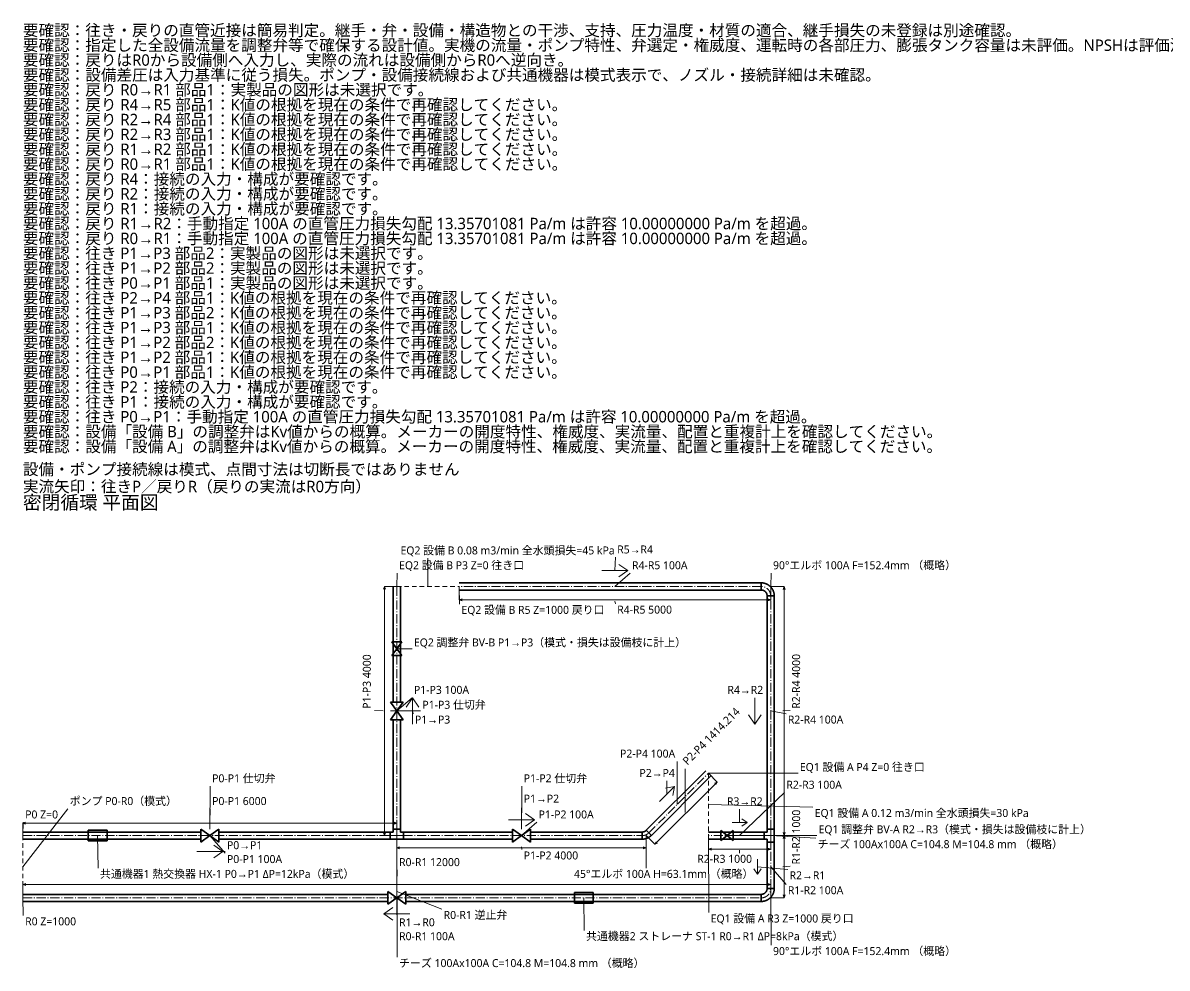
# Model space of a CAD drawing. Header units: millimetres. Extents: x 0 to 60887, y 45 to 15542.
# Drawn here: x 0 to 18361, y 45 to 15217 of the extents above; entities that cross this region are included whole.
import ezdxf

# ---------------------------------------------------------------- set-up
doc = ezdxf.new("R2010")
doc.units = ezdxf.units.MM
doc.header["$LTSCALE"] = 12.2328
doc.linetypes.add('CENTER_JIS', pattern=[18, 12, -2.5, 1, -2.5])
doc.linetypes.add('EQUIPMENT_DASH', pattern=[10, 6, -4])
for name, color, linetype, lineweight in [('ANNOTATION', 7, 'CONTINUOUS', 18), ('CENTER', 7, 'CENTER_JIS', 18), ('DEVICE_SYMBOL', 7, 'CONTINUOUS', 35), ('DIMENSIONS', 7, 'CONTINUOUS', 18), ('ELEVATION_LABEL', 7, 'CONTINUOUS', 18), ('EQUIPMENT_LABEL', 7, 'CONTINUOUS', 18), ('EQUIPMENT_LINK', 7, 'EQUIPMENT_DASH', 18), ('FITTINGS', 7, 'CONTINUOUS', 35), ('FLOW_RETURN', 7, 'CONTINUOUS', 18), ('FLOW_SUPPLY', 7, 'CONTINUOUS', 18), ('FLOW_TAG', 7, 'CONTINUOUS', 18), ('LABELS', 7, 'CONTINUOUS', 18), ('PIPE_OUTLINE', 7, 'CONTINUOUS', 35), ('PIPE_TAG', 7, 'CONTINUOUS', 18), ('VALVE_LABEL', 7, 'CONTINUOUS', 18), ('VALVE_SYMBOL', 7, 'CONTINUOUS', 35), ('WELD_END', 7, 'CONTINUOUS', 35)]:
    doc.layers.add(name, color=color, linetype=linetype, lineweight=lineweight)
doc.styles.add('JAPANESE', font='YuGothM.ttc')

msp = doc.modelspace()

# ---------------------------------------------------------------- linework, layer by layer
at = {"layer": 'ANNOTATION'}
for p, q in [((6500, 6172), (6500, 6624)), ((9500, 6426), (9507, 6639)), ((6000, 6172), (6007, 6385)), ((9500, 6172), (9746, 6385)), ((12000, 6172), (12007, 6385)), ((7000, 6172), (7007, 5889)), ((9500, 5936), (9507, 5892)), ((6000, 5172), (6246, 5172)), ((6000, 4172), (6246, 4385)), ((11746, 4172), (11746, 4385)), ((5784, 4172), (5644, 4179)), ((5897, 4172), (6382, 4172)), ((6254, 4172), (6261, 4128)), ((12000, 4172), (12246, 4128)), ((12197, 4172), (12314, 4179)), ((10500, 2672), (10500, 3362)), ((10628, 2544), (10628, 3244)), ((11000, 3172), (12439, 3172)), ((3000, 2274), (3007, 2965)), ((8000, 2274), (8007, 2965)), ((10334, 2838), (10334, 3051)), ((11500, 2172), (12223, 2862)), ((0, 1672), (723, 2601)), ((3000, 2387), (3007, 2601)), ((8000, 2426), (8007, 2639)), ((11000, 2672), (12677, 2628)), ((11500, 2382), (11500, 2596)), ((0, 2172), (7, 2385)), ((8000, 2172), (8246, 2385)), ((1200, 2172), (1207, 1651)), ((3000, 2172), (3246, 1889)), ((6000, 2172), (6007, 219)), ((10000, 2172), (10000, 1651)), ((11000, 2172), (11007, 935)), ((11300, 2172), (12739, 2172)), ((12000, 2172), (12723, 2128)), ((3000, 1918), (3246, 1918)), ((8000, 1991), (8007, 1947)), ((11500, 1936), (11500, 1892)), ((11789, 1672), (12274, 1628)), ((12000, 1672), (12246, 1389)), ((12197, 1672), (12314, 1679)), ((6000, 1407), (6007, 1621)), ((0, 1172), (7, 889)), ((6000, 1274), (6723, 992)), ((6000, 1172), (6007, 651)), ((9000, 1172), (9007, 651)), ((12000, 1172), (12007, 412)), ((6000, 918), (6007, 874))]:
    msp.add_line(p, q, dxfattribs=at)
at = {"layer": 'CENTER'}
for p, q in [((6000, 2276), (6000, 6172)), ((11848, 6172), (7000, 6172)), ((12000, 2276), (12000, 6019)), ((10045, 2216), (11000, 3172)), ((6000, 2172), (6000, 2276)), ((12000, 2172), (12000, 2276)), ((0, 2172), (5895, 2172)), ((6000, 2172), (5895, 2172)), ((6000, 2172), (6105, 2172)), ((6105, 2172), (9937, 2172)), ((11895, 2172), (11000, 2172)), ((12000, 2172), (11895, 2172)), ((12000, 2172), (12000, 2067)), ((12000, 1324), (12000, 2067)), ((0, 1172), (11848, 1172))]:
    msp.add_line(p, q, dxfattribs=at)
at = {"layer": 'CENTER', "flags": 128}
for points in [[(12000, 6019), (12000, 6022), (12000, 6024), (12000, 6027), (12000, 6029), (11999, 6032), (11999, 6034), (11999, 6037), (11999, 6039), (11998, 6042), (11998, 6044), (11998, 6047), (11997, 6049), (11997, 6051), (11996, 6054), (11995, 6056), (11995, 6059), (11994, 6061), (11993, 6063), (11993, 6066), (11992, 6068), (11991, 6071), (11990, 6073), (11989, 6075), (11988, 6078), (11987, 6080), (11986, 6082), (11985, 6084), (11984, 6087), (11983, 6089), (11982, 6091), (11981, 6093), (11980, 6095), (11978, 6098), (11977, 6100), (11976, 6102), (11974, 6104), (11973, 6106), (11971, 6108), (11970, 6110), (11969, 6112), (11967, 6114), (11965, 6116), (11964, 6118), (11962, 6120), (11961, 6122), (11959, 6123), (11957, 6125), (11955, 6127), (11954, 6129), (11952, 6130), (11950, 6132), (11948, 6134), (11946, 6135), (11944, 6137), (11942, 6139), (11940, 6140), (11938, 6142), (11936, 6143), (11934, 6145), (11932, 6146), (11930, 6147), (11928, 6149), (11926, 6150), (11924, 6151), (11922, 6152), (11919, 6154), (11917, 6155), (11915, 6156), (11913, 6157), (11910, 6158), (11908, 6159), (11906, 6160), (11904, 6161), (11901, 6162), (11899, 6163), (11897, 6164), (11894, 6164), (11892, 6165), (11889, 6166), (11887, 6166), (11885, 6167), (11882, 6168), (11880, 6168), (11877, 6169), (11875, 6169), (11872, 6170), (11870, 6170), (11867, 6170), (11865, 6171), (11863, 6171), (11860, 6171), (11858, 6171), (11855, 6171), (11853, 6172), (11850, 6172), (11848, 6172)], [(9937, 2172), (9938, 2172), (9939, 2172), (9941, 2172), (9942, 2172), (9943, 2172), (9944, 2172), (9946, 2172), (9947, 2172), (9948, 2172), (9949, 2172), (9951, 2172), (9952, 2172), (9953, 2172), (9954, 2173), (9956, 2173), (9957, 2173), (9958, 2173), (9959, 2173), (9960, 2173), (9962, 2174), (9963, 2174), (9964, 2174), (9965, 2174), (9967, 2175), (9968, 2175), (9969, 2175), (9970, 2175), (9971, 2176), (9973, 2176), (9974, 2176), (9975, 2177), (9976, 2177), (9978, 2177), (9979, 2177), (9980, 2178), (9981, 2178), (9982, 2179), (9984, 2179), (9985, 2179), (9986, 2180), (9987, 2180), (9988, 2181), (9989, 2181), (9991, 2181), (9992, 2182), (9993, 2182), (9994, 2183), (9995, 2183), (9996, 2184), (9997, 2184), (9999, 2185), (10000, 2185), (10001, 2186), (10002, 2186), (10003, 2187), (10004, 2187), (10005, 2188), (10007, 2188), (10008, 2189), (10009, 2190), (10010, 2190), (10011, 2191), (10012, 2191), (10013, 2192), (10014, 2193), (10015, 2193), (10016, 2194), (10017, 2195), (10018, 2195), (10019, 2196), (10020, 2197), (10022, 2197), (10023, 2198), (10024, 2199), (10025, 2199), (10026, 2200), (10027, 2201), (10028, 2202), (10029, 2202), (10030, 2203), (10031, 2204), (10032, 2205), (10033, 2205), (10034, 2206), (10035, 2207), (10035, 2208), (10036, 2209), (10037, 2209), (10038, 2210), (10039, 2211), (10040, 2212), (10041, 2213), (10042, 2214), (10043, 2214), (10044, 2215), (10045, 2216)], [(11848, 1172), (11850, 1172), (11853, 1172), (11855, 1172), (11858, 1172), (11860, 1172), (11863, 1172), (11865, 1173), (11867, 1173), (11870, 1173), (11872, 1174), (11875, 1174), (11877, 1175), (11880, 1175), (11882, 1176), (11885, 1176), (11887, 1177), (11889, 1177), (11892, 1178), (11894, 1179), (11897, 1180), (11899, 1181), (11901, 1181), (11904, 1182), (11906, 1183), (11908, 1184), (11910, 1185), (11913, 1186), (11915, 1187), (11917, 1188), (11919, 1190), (11922, 1191), (11924, 1192), (11926, 1193), (11928, 1195), (11930, 1196), (11932, 1197), (11934, 1199), (11936, 1200), (11938, 1202), (11940, 1203), (11942, 1205), (11944, 1206), (11946, 1208), (11948, 1209), (11950, 1211), (11952, 1213), (11954, 1215), (11955, 1216), (11957, 1218), (11959, 1220), (11961, 1222), (11962, 1224), (11964, 1225), (11965, 1227), (11967, 1229), (11969, 1231), (11970, 1233), (11971, 1235), (11973, 1237), (11974, 1239), (11976, 1241), (11977, 1244), (11978, 1246), (11980, 1248), (11981, 1250), (11982, 1252), (11983, 1254), (11984, 1257), (11985, 1259), (11986, 1261), (11987, 1263), (11988, 1266), (11989, 1268), (11990, 1270), (11991, 1273), (11992, 1275), (11993, 1277), (11993, 1280), (11994, 1282), (11995, 1285), (11995, 1287), (11996, 1289), (11997, 1292), (11997, 1294), (11998, 1297), (11998, 1299), (11998, 1302), (11999, 1304), (11999, 1307), (11999, 1309), (11999, 1312), (12000, 1314), (12000, 1317), (12000, 1319), (12000, 1322), (12000, 1324)]]:
    msp.add_lwpolyline(points, dxfattribs=at)
at = {"layer": 'DEVICE_SYMBOL'}
for p, q in [((1050, 2086), (1050, 2257)), ((1050, 2257), (1350, 2257)), ((1350, 2257), (1350, 2086)), ((1350, 2086), (1050, 2086)), ((8850, 1086), (8850, 1257)), ((8850, 1257), (9150, 1257)), ((9150, 1257), (9150, 1086)), ((9150, 1086), (8850, 1086))]:
    msp.add_line(p, q, dxfattribs=at)
at = {"layer": 'DIMENSIONS'}
for p, q in [((5802, 6172), (5787, 6128)), ((6000, 6172), (5802, 6172)), ((5802, 2172), (5802, 6172)), ((5802, 6172), (5817, 6128)), ((7000, 6172), (7000, 5956)), ((12000, 6172), (12216, 6172)), ((12000, 6172), (12000, 5956)), ((12216, 6172), (12199, 6124)), ((12216, 2172), (12216, 6172)), ((12216, 6172), (12233, 6124)), ((7000, 5956), (7048, 5972)), ((12000, 5956), (7000, 5956)), ((7000, 5956), (7048, 5939)), ((12000, 5956), (11952, 5972)), ((12000, 5956), (11952, 5939)), ((11000, 3172), (11140, 3032)), ((10140, 2032), (11140, 3032)), ((11140, 3032), (11098, 3011)), ((11140, 3032), (11120, 2990)), ((0, 2370), (44, 2385)), ((0, 2172), (0, 2370)), ((0, 2370), (6000, 2370)), ((0, 2370), (44, 2354)), ((5802, 2172), (5787, 2216)), ((5802, 2172), (5817, 2216)), ((6000, 2370), (5956, 2385)), ((6000, 2370), (5956, 2354)), ((6000, 2172), (6000, 2370)), ((12216, 2172), (12199, 2220)), ((12216, 2172), (12233, 2220)), ((6000, 2172), (5802, 2172)), ((6000, 2172), (6000, 1974)), ((10000, 2172), (10000, 1974)), ((10000, 2172), (10140, 2032)), ((10140, 2032), (10160, 2074)), ((10140, 2032), (10182, 2052)), ((11000, 2172), (11000, 1956)), ((12000, 2172), (12216, 2172)), ((12000, 2172), (12000, 1956)), ((12000, 2172), (12216, 2172)), ((12216, 2172), (12199, 2124)), ((12216, 1172), (12216, 2172)), ((12216, 2172), (12233, 2124)), ((6000, 1974), (6044, 1989)), ((6000, 1974), (10000, 1974)), ((6000, 1974), (6044, 1958)), ((10000, 1974), (9956, 1989)), ((10000, 1974), (9956, 1958)), ((11000, 1956), (11048, 1972)), ((12000, 1956), (11000, 1956)), ((11000, 1956), (11048, 1939)), ((12000, 1956), (11952, 1972)), ((12000, 1956), (11952, 1939)), ((0, 1388), (48, 1404)), ((0, 1172), (0, 1388)), ((0, 1388), (12000, 1388)), ((0, 1388), (48, 1371)), ((12000, 1388), (11952, 1404)), ((12000, 1388), (11952, 1371)), ((12000, 1172), (12000, 1388)), ((12000, 1172), (12216, 1172)), ((12216, 1172), (12199, 1220)), ((12216, 1172), (12233, 1220))]:
    msp.add_line(p, q, dxfattribs=at)
at = {"layer": 'EQUIPMENT_LINK'}
for p, q in [((6000, 6172), (7000, 6172)), ((11000, 3172), (11000, 2172)), ((0, 2172), (0, 1172))]:
    msp.add_line(p, q, dxfattribs=at)
at = {"layer": 'FITTINGS'}
for p, q in [((11851, 6229), (11848, 6229)), ((11849, 6114), (11848, 6114)), ((11851, 6114), (11849, 6114)), ((11854, 6229), (11851, 6229)), ((11852, 6114), (11851, 6114)), ((11854, 6114), (11852, 6114)), ((11858, 6229), (11854, 6229)), ((11855, 6114), (11854, 6114)), ((11857, 6114), (11855, 6114)), ((11858, 6114), (11857, 6114)), ((11861, 6228), (11858, 6229)), ((11860, 6114), (11858, 6114)), ((11862, 6113), (11860, 6114)), ((11865, 6228), (11861, 6228)), ((11863, 6113), (11862, 6113)), ((11865, 6113), (11863, 6113)), ((11868, 6228), (11865, 6228)), ((11866, 6113), (11865, 6113)), ((11868, 6112), (11866, 6113)), ((11872, 6227), (11868, 6228)), ((11869, 6112), (11868, 6112)), ((11871, 6112), (11869, 6112)), ((11872, 6111), (11871, 6112)), ((11875, 6227), (11872, 6227)), ((11874, 6111), (11872, 6111)), ((11875, 6110), (11874, 6111)), ((11878, 6227), (11875, 6227)), ((11877, 6110), (11875, 6110)), ((11878, 6109), (11877, 6110)), ((11882, 6226), (11878, 6227)), ((11880, 6109), (11878, 6109)), ((11881, 6108), (11880, 6109)), ((11883, 6108), (11881, 6108)), ((11885, 6225), (11882, 6226)), ((11884, 6107), (11883, 6108)), ((11885, 6107), (11884, 6107)), ((11888, 6225), (11885, 6225)), ((11887, 6106), (11885, 6107)), ((11888, 6105), (11887, 6106)), ((11892, 6224), (11888, 6225)), ((11890, 6105), (11888, 6105)), ((11891, 6104), (11890, 6105)), ((11893, 6103), (11891, 6104)), ((11895, 6223), (11892, 6224)), ((11894, 6102), (11893, 6103)), ((11895, 6102), (11894, 6102)), ((11899, 6222), (11895, 6223)), ((11897, 6101), (11895, 6102)), ((11898, 6100), (11897, 6101)), ((11899, 6099), (11898, 6100)), ((11902, 6222), (11899, 6222)), ((11901, 6098), (11899, 6099)), ((11902, 6098), (11901, 6098)), ((11905, 6221), (11902, 6222)), ((11903, 6097), (11902, 6098)), ((11904, 6096), (11903, 6097)), ((11906, 6095), (11904, 6096)), ((11908, 6220), (11905, 6221)), ((11907, 6094), (11906, 6095)), ((11908, 6093), (11907, 6094)), ((11912, 6219), (11908, 6220)), ((11909, 6092), (11908, 6093)), ((11910, 6091), (11909, 6092)), ((11912, 6090), (11910, 6091)), ((11915, 6218), (11912, 6219)), ((11913, 6089), (11912, 6090)), ((11914, 6088), (11913, 6089)), ((11915, 6087), (11914, 6088)), ((11918, 6217), (11915, 6218)), ((11916, 6085), (11915, 6087)), ((11917, 6084), (11916, 6085)), ((11918, 6083), (11917, 6084)), ((11921, 6215), (11918, 6217)), ((11919, 6082), (11918, 6083)), ((11920, 6081), (11919, 6082)), ((11921, 6080), (11920, 6081)), ((11925, 6214), (11921, 6215)), ((11922, 6078), (11921, 6080)), ((11923, 6077), (11922, 6078)), ((11924, 6076), (11923, 6077)), ((11925, 6075), (11924, 6076)), ((11928, 6213), (11925, 6214)), ((11926, 6073), (11925, 6075)), ((11927, 6072), (11926, 6073)), ((11928, 6071), (11927, 6072)), ((11931, 6211), (11928, 6213)), ((11928, 6070), (11928, 6071)), ((11929, 6068), (11928, 6070)), ((11930, 6067), (11929, 6068)), ((11931, 6065), (11930, 6067)), ((11934, 6210), (11931, 6211)), ((11932, 6064), (11931, 6065)), ((11932, 6063), (11932, 6064)), ((11933, 6061), (11932, 6063)), ((11934, 6060), (11933, 6061)), ((11937, 6209), (11934, 6210)), ((11934, 6059), (11934, 6060)), ((11940, 6207), (11937, 6209)), ((11943, 6206), (11940, 6207)), ((11946, 6204), (11943, 6206)), ((11949, 6202), (11946, 6204)), ((11952, 6201), (11949, 6202)), ((11955, 6199), (11952, 6201)), ((11958, 6197), (11955, 6199)), ((11961, 6195), (11958, 6197)), ((11964, 6193), (11961, 6195)), ((11967, 6192), (11964, 6193)), ((11970, 6190), (11967, 6192)), ((11972, 6188), (11970, 6190)), ((11975, 6185), (11972, 6188)), ((11978, 6183), (11975, 6185)), ((11981, 6181), (11978, 6183)), ((11983, 6179), (11981, 6181)), ((11986, 6177), (11983, 6179)), ((11988, 6174), (11986, 6177)), ((11991, 6172), (11988, 6174)), ((11993, 6170), (11991, 6172)), ((11996, 6167), (11993, 6170)), ((11998, 6165), (11996, 6167)), ((12001, 6162), (11998, 6165)), ((12003, 6160), (12001, 6162)), ((12005, 6157), (12003, 6160)), ((12007, 6155), (12005, 6157)), ((12010, 6152), (12007, 6155)), ((12012, 6149), (12010, 6152)), ((12014, 6147), (12012, 6149)), ((12016, 6144), (12014, 6147)), ((12018, 6141), (12016, 6144)), ((12020, 6138), (12018, 6141)), ((12022, 6136), (12020, 6138)), ((12024, 6133), (12022, 6136)), ((12026, 6130), (12024, 6133)), ((12027, 6127), (12026, 6130)), ((12029, 6124), (12027, 6127)), ((12031, 6121), (12029, 6124)), ((12032, 6118), (12031, 6121)), ((12034, 6115), (12032, 6118)), ((12036, 6112), (12034, 6115)), ((12037, 6109), (12036, 6112)), ((12038, 6106), (12037, 6109)), ((12040, 6103), (12038, 6106)), ((12041, 6099), (12040, 6103)), ((12042, 6096), (12041, 6099)), ((12044, 6093), (12042, 6096)), ((12045, 6090), (12044, 6093)), ((12046, 6087), (12045, 6090)), ((12047, 6083), (12046, 6087)), ((12048, 6080), (12047, 6083)), ((12049, 6077), (12048, 6080)), ((12050, 6073), (12049, 6077)), ((12051, 6070), (12050, 6073)), ((12052, 6067), (12051, 6070)), ((12052, 6063), (12052, 6067)), ((12053, 6060), (12052, 6063)), ((12054, 6057), (12053, 6060)), ((11935, 6057), (11934, 6059)), ((11936, 6056), (11935, 6057)), ((11936, 6054), (11936, 6056)), ((11937, 6053), (11936, 6054)), ((11937, 6051), (11937, 6053)), ((11938, 6050), (11937, 6051)), ((11938, 6048), (11938, 6050)), ((11939, 6047), (11938, 6048)), ((11939, 6045), (11939, 6047)), ((11940, 6044), (11939, 6045)), ((11940, 6042), (11940, 6044)), ((11940, 6041), (11940, 6042)), ((11941, 6039), (11940, 6041)), ((11941, 6038), (11941, 6039)), ((11941, 6036), (11941, 6038)), ((11942, 6035), (11941, 6036)), ((11942, 6033), (11942, 6035)), ((11942, 6032), (11942, 6033)), ((11942, 6030), (11942, 6032)), ((11942, 6029), (11942, 6030)), ((11943, 6027), (11942, 6029)), ((11943, 6025), (11943, 6027)), ((11943, 6024), (11943, 6025)), ((11943, 6022), (11943, 6024)), ((11943, 6021), (11943, 6022)), ((11943, 6019), (11943, 6021)), ((12054, 6053), (12054, 6057)), ((12055, 6050), (12054, 6053)), ((12055, 6047), (12055, 6050)), ((12056, 6043), (12055, 6047)), ((12056, 6040), (12056, 6043)), ((12056, 6036), (12056, 6040)), ((12057, 6033), (12056, 6036)), ((12057, 6030), (12057, 6033)), ((12057, 6026), (12057, 6030)), ((12057, 6023), (12057, 6026)), ((12057, 6019), (12057, 6023)), ((5943, 2229), (5895, 2229)), ((5943, 2229), (5943, 2276)), ((6057, 2229), (6057, 2276)), ((6057, 2229), (6105, 2229)), ((9937, 2229), (9938, 2229)), ((9938, 2229), (9938, 2229)), ((9938, 2229), (9939, 2229)), ((9939, 2229), (9940, 2229)), ((9940, 2229), (9941, 2229)), ((9941, 2229), (9942, 2229)), ((9942, 2229), (9942, 2229)), ((9942, 2229), (9943, 2229)), ((9943, 2229), (9944, 2229)), ((9944, 2229), (9945, 2229)), ((9945, 2229), (9945, 2229)), ((9945, 2229), (9946, 2229)), ((9946, 2229), (9947, 2229)), ((9947, 2229), (9948, 2229)), ((9948, 2229), (9949, 2229)), ((9949, 2229), (9949, 2230)), ((9949, 2230), (9950, 2230)), ((9950, 2230), (9951, 2230)), ((9951, 2230), (9952, 2230)), ((9952, 2230), (9952, 2230)), ((9952, 2230), (9953, 2230)), ((9953, 2230), (9954, 2230)), ((9954, 2230), (9955, 2230)), ((9955, 2230), (9955, 2231)), ((9955, 2231), (9956, 2231)), ((9956, 2231), (9957, 2231)), ((9957, 2231), (9958, 2231)), ((9958, 2231), (9959, 2231)), ((9959, 2231), (9960, 2232)), ((9959, 2231), (9959, 2231)), ((9960, 2232), (9961, 2232)), ((9961, 2232), (9962, 2232)), ((9962, 2232), (9962, 2232)), ((9962, 2232), (9963, 2232)), ((9963, 2232), (9964, 2233)), ((9964, 2233), (9965, 2233)), ((9965, 2233), (9965, 2233)), ((9965, 2233), (9966, 2233)), ((9966, 2233), (9967, 2234)), ((9967, 2234), (9967, 2234)), ((9967, 2234), (9968, 2234)), ((9968, 2234), (9969, 2234)), ((9969, 2234), (9970, 2235)), ((9970, 2235), (9970, 2235)), ((9970, 2235), (9971, 2235)), ((9971, 2235), (9972, 2235)), ((9972, 2235), (9973, 2236)), ((9973, 2236), (9973, 2236)), ((9973, 2236), (9974, 2236)), ((9974, 2236), (9975, 2237)), ((9975, 2237), (9975, 2237)), ((9975, 2237), (9976, 2237)), ((9976, 2237), (9977, 2238)), ((9977, 2238), (9978, 2238)), ((9978, 2238), (9979, 2239)), ((9978, 2238), (9978, 2238)), ((9979, 2239), (9980, 2239)), ((9980, 2239), (9981, 2240)), ((9980, 2239), (9980, 2239)), ((9981, 2240), (9982, 2240)), ((9982, 2240), (9983, 2241)), ((9982, 2240), (9982, 2240)), ((9983, 2241), (9984, 2241)), ((9984, 2241), (9984, 2242)), ((9984, 2242), (9985, 2242)), ((9985, 2242), (9986, 2242)), ((9986, 2242), (9987, 2243)), ((9987, 2243), (9988, 2244)), ((9987, 2243), (9987, 2243)), ((9988, 2244), (9988, 2244)), ((9988, 2244), (9989, 2244)), ((9989, 2244), (9990, 2245)), ((9990, 2245), (9991, 2246)), ((9990, 2245), (9990, 2245)), ((9991, 2246), (9992, 2246)), ((9992, 2246), (9992, 2247)), ((9992, 2247), (9993, 2247)), ((9993, 2247), (9994, 2248)), ((9994, 2248), (9994, 2248)), ((9994, 2248), (9995, 2248)), ((9995, 2248), (9995, 2249)), ((9995, 2249), (9996, 2249)), ((9996, 2249), (9997, 2250)), ((9997, 2250), (9998, 2251)), ((9997, 2250), (9997, 2250)), ((9998, 2251), (9999, 2252)), ((9998, 2251), (9998, 2251)), ((9999, 2252), (10000, 2252)), ((10000, 2252), (10000, 2253)), ((10000, 2253), (10001, 2253)), ((10001, 2253), (10001, 2254)), ((10001, 2254), (10002, 2254)), ((10002, 2254), (10003, 2255)), ((10003, 2255), (10003, 2256)), ((10003, 2256), (10004, 2256)), ((10004, 2256), (10004, 2257)), ((11943, 2229), (11895, 2229)), ((11943, 2229), (11943, 2276)), ((12057, 2172), (12057, 2276)), ((6000, 2114), (5895, 2114)), ((6000, 2114), (6105, 2114)), ((9937, 2114), (9939, 2114)), ((9939, 2114), (9940, 2115)), ((9940, 2115), (9942, 2115)), ((9942, 2115), (9944, 2115)), ((9944, 2115), (9945, 2115)), ((9945, 2115), (9947, 2115)), ((9947, 2115), (9949, 2115)), ((9949, 2115), (9951, 2115)), ((9951, 2115), (9952, 2115)), ((9952, 2115), (9954, 2115)), ((9954, 2115), (9956, 2115)), ((9956, 2115), (9957, 2115)), ((9957, 2115), (9959, 2116)), ((9959, 2116), (9961, 2116)), ((9961, 2116), (9963, 2116)), ((9963, 2116), (9964, 2116)), ((9964, 2116), (9966, 2117)), ((9966, 2117), (9968, 2117)), ((9968, 2117), (9969, 2117)), ((9969, 2117), (9971, 2117)), ((9971, 2117), (9973, 2118)), ((9973, 2118), (9974, 2118)), ((9974, 2118), (9976, 2118)), ((9976, 2118), (9978, 2119)), ((9978, 2119), (9979, 2119)), ((9979, 2119), (9981, 2119)), ((9981, 2119), (9983, 2120)), ((9983, 2120), (9984, 2120)), ((9984, 2120), (9986, 2120)), ((9986, 2120), (9988, 2121)), ((9988, 2121), (9989, 2121)), ((9989, 2121), (9991, 2122)), ((9991, 2122), (9993, 2122)), ((9993, 2122), (9994, 2123)), ((9994, 2123), (9996, 2123)), ((9996, 2123), (9998, 2123)), ((9998, 2123), (9999, 2124)), ((9999, 2124), (10001, 2125)), ((10001, 2125), (10003, 2125)), ((10003, 2125), (10004, 2126)), ((10004, 2126), (10006, 2126)), ((10006, 2126), (10007, 2127)), ((10007, 2127), (10009, 2127)), ((10009, 2127), (10011, 2128)), ((10011, 2128), (10012, 2129)), ((10012, 2129), (10014, 2129)), ((10014, 2129), (10015, 2130)), ((10015, 2130), (10017, 2130)), ((10017, 2130), (10019, 2131)), ((10019, 2131), (10020, 2132)), ((10020, 2132), (10022, 2132)), ((10022, 2132), (10023, 2133)), ((10023, 2133), (10025, 2134)), ((10025, 2134), (10026, 2135)), ((10026, 2135), (10028, 2135)), ((10028, 2135), (10030, 2136)), ((10030, 2136), (10031, 2137)), ((10031, 2137), (10033, 2138)), ((10033, 2138), (10034, 2138)), ((10034, 2138), (10036, 2139)), ((10036, 2139), (10037, 2140)), ((10037, 2140), (10039, 2141)), ((10039, 2141), (10040, 2142)), ((10040, 2142), (10042, 2143)), ((10042, 2143), (10043, 2143)), ((10043, 2143), (10045, 2144)), ((10045, 2144), (10046, 2145)), ((10046, 2145), (10048, 2146)), ((10048, 2146), (10049, 2147)), ((10049, 2147), (10050, 2148)), ((10050, 2148), (10052, 2149)), ((10052, 2149), (10053, 2150)), ((10053, 2150), (10055, 2151)), ((10055, 2151), (10056, 2152)), ((10056, 2152), (10058, 2153)), ((10058, 2153), (10059, 2154)), ((10059, 2154), (10060, 2155)), ((10060, 2155), (10062, 2156)), ((10062, 2156), (10063, 2157)), ((10063, 2157), (10064, 2158)), ((10064, 2158), (10066, 2159)), ((10066, 2159), (10067, 2160)), ((10067, 2160), (10068, 2161)), ((10068, 2161), (10070, 2162)), ((10070, 2162), (10071, 2163)), ((10071, 2163), (10072, 2164)), ((10072, 2164), (10074, 2165)), ((10074, 2165), (10075, 2166)), ((10075, 2166), (10076, 2168)), ((10076, 2168), (10078, 2169)), ((10078, 2169), (10079, 2170)), ((10079, 2170), (10080, 2171)), ((10080, 2171), (10081, 2172)), ((10081, 2172), (10083, 2173)), ((10083, 2173), (10084, 2175)), ((10084, 2175), (10085, 2176)), ((11943, 2114), (11895, 2114)), ((11943, 2114), (11943, 2067)), ((12057, 2172), (12057, 2067)), ((11934, 1285), (11935, 1286)), ((11935, 1286), (11936, 1288)), ((11936, 1289), (11937, 1290)), ((11936, 1288), (11936, 1289)), ((11937, 1292), (11938, 1293)), ((11937, 1290), (11937, 1292)), ((11938, 1295), (11939, 1296)), ((11938, 1293), (11938, 1295)), ((11939, 1298), (11940, 1299)), ((11939, 1296), (11939, 1298)), ((11940, 1302), (11941, 1304)), ((11940, 1301), (11940, 1302)), ((11940, 1299), (11940, 1301)), ((11941, 1307), (11942, 1309)), ((11941, 1305), (11941, 1307)), ((11941, 1304), (11941, 1305)), ((11942, 1315), (11943, 1316)), ((11942, 1313), (11942, 1315)), ((11942, 1312), (11942, 1313)), ((11942, 1310), (11942, 1312)), ((11942, 1309), (11942, 1310)), ((11943, 1322), (11943, 1324)), ((11943, 1321), (11943, 1322)), ((11943, 1319), (11943, 1321)), ((11943, 1318), (11943, 1319)), ((11943, 1316), (11943, 1318)), ((12053, 1283), (12054, 1287)), ((12054, 1290), (12055, 1293)), ((12054, 1287), (12054, 1290)), ((12055, 1297), (12056, 1300)), ((12055, 1293), (12055, 1297)), ((12056, 1307), (12057, 1310)), ((12056, 1303), (12056, 1307)), ((12056, 1300), (12056, 1303)), ((12057, 1321), (12057, 1324)), ((12057, 1317), (12057, 1321)), ((12057, 1314), (12057, 1317)), ((12057, 1310), (12057, 1314)), ((11848, 1229), (11849, 1229)), ((11848, 1114), (11851, 1115)), ((11849, 1229), (11851, 1229)), ((11851, 1229), (11852, 1229)), ((11851, 1115), (11854, 1115)), ((11852, 1229), (11854, 1229)), ((11854, 1229), (11855, 1229)), ((11854, 1115), (11858, 1115)), ((11855, 1229), (11857, 1229)), ((11857, 1229), (11858, 1229)), ((11858, 1229), (11860, 1230)), ((11858, 1115), (11861, 1115)), ((11860, 1230), (11862, 1230)), ((11861, 1115), (11865, 1115)), ((11862, 1230), (11863, 1230)), ((11863, 1230), (11865, 1230)), ((11865, 1230), (11866, 1231)), ((11865, 1115), (11868, 1115)), ((11866, 1231), (11868, 1231)), ((11868, 1231), (11869, 1231)), ((11868, 1115), (11872, 1116)), ((11869, 1231), (11871, 1232)), ((11871, 1232), (11872, 1232)), ((11872, 1232), (11874, 1232)), ((11872, 1116), (11875, 1116)), ((11874, 1232), (11875, 1233)), ((11875, 1233), (11877, 1233)), ((11875, 1116), (11878, 1117)), ((11877, 1233), (11878, 1234)), ((11878, 1234), (11880, 1234)), ((11878, 1117), (11882, 1117)), ((11880, 1234), (11881, 1235)), ((11881, 1235), (11883, 1235)), ((11882, 1117), (11885, 1118)), ((11883, 1235), (11884, 1236)), ((11884, 1236), (11885, 1237)), ((11885, 1237), (11887, 1237)), ((11885, 1118), (11888, 1119)), ((11887, 1237), (11888, 1238)), ((11888, 1238), (11890, 1239)), ((11888, 1119), (11892, 1119)), ((11890, 1239), (11891, 1239)), ((11891, 1239), (11893, 1240)), ((11892, 1119), (11895, 1120)), ((11893, 1240), (11894, 1241)), ((11894, 1241), (11895, 1242)), ((11895, 1242), (11897, 1242)), ((11895, 1120), (11899, 1121)), ((11897, 1242), (11898, 1243)), ((11898, 1243), (11899, 1244)), ((11899, 1244), (11901, 1245)), ((11899, 1121), (11902, 1122)), ((11901, 1245), (11902, 1246)), ((11902, 1246), (11903, 1247)), ((11902, 1122), (11905, 1123)), ((11903, 1247), (11904, 1248)), ((11904, 1248), (11906, 1248)), ((11905, 1123), (11908, 1124)), ((11906, 1248), (11907, 1249)), ((11907, 1249), (11908, 1250)), ((11908, 1250), (11909, 1251)), ((11908, 1124), (11912, 1125)), ((11909, 1251), (11910, 1252)), ((11910, 1252), (11912, 1253)), ((11912, 1253), (11913, 1255)), ((11912, 1125), (11915, 1126)), ((11913, 1255), (11914, 1256)), ((11914, 1256), (11915, 1257)), ((11915, 1257), (11916, 1258)), ((11915, 1126), (11918, 1127)), ((11916, 1258), (11917, 1259)), ((11917, 1259), (11918, 1260)), ((11918, 1260), (11919, 1261)), ((11918, 1127), (11921, 1128)), ((11919, 1261), (11920, 1262)), ((11920, 1262), (11921, 1264)), ((11921, 1264), (11922, 1265)), ((11921, 1128), (11925, 1129)), ((11922, 1265), (11923, 1266)), ((11923, 1266), (11924, 1267)), ((11924, 1267), (11925, 1269)), ((11925, 1269), (11926, 1270)), ((11925, 1129), (11928, 1130)), ((11926, 1270), (11927, 1271)), ((11927, 1271), (11928, 1272)), ((11928, 1274), (11929, 1275)), ((11928, 1272), (11928, 1274)), ((11928, 1130), (11931, 1132)), ((11929, 1275), (11930, 1276)), ((11930, 1276), (11931, 1278)), ((11931, 1278), (11932, 1279)), ((11931, 1132), (11934, 1133)), ((11932, 1281), (11933, 1282)), ((11932, 1279), (11932, 1281)), ((11933, 1282), (11934, 1283)), ((11934, 1283), (11934, 1285)), ((11934, 1133), (11937, 1135)), ((11937, 1135), (11940, 1136)), ((11940, 1136), (11943, 1138)), ((11943, 1138), (11946, 1139)), ((11946, 1139), (11949, 1141)), ((11949, 1141), (11952, 1143)), ((11952, 1143), (11955, 1144)), ((11955, 1144), (11958, 1146)), ((11958, 1146), (11961, 1148)), ((11961, 1148), (11964, 1150)), ((11964, 1150), (11967, 1152)), ((11967, 1152), (11970, 1154)), ((11970, 1154), (11972, 1156)), ((11972, 1156), (11975, 1158)), ((11975, 1158), (11978, 1160)), ((11978, 1160), (11981, 1162)), ((11981, 1162), (11983, 1164)), ((11983, 1164), (11986, 1166)), ((11986, 1166), (11988, 1169)), ((11988, 1169), (11991, 1171)), ((11991, 1171), (11993, 1173)), ((11993, 1173), (11996, 1176)), ((11996, 1176), (11998, 1178)), ((11998, 1178), (12001, 1181)), ((12001, 1181), (12003, 1183)), ((12003, 1183), (12005, 1186)), ((12005, 1186), (12007, 1188)), ((12007, 1188), (12010, 1191)), ((12010, 1191), (12012, 1194)), ((12012, 1194), (12014, 1196)), ((12014, 1196), (12016, 1199)), ((12016, 1199), (12018, 1202)), ((12018, 1202), (12020, 1205)), ((12020, 1205), (12022, 1208)), ((12022, 1208), (12024, 1210)), ((12024, 1210), (12026, 1213)), ((12026, 1213), (12027, 1216)), ((12027, 1216), (12029, 1219)), ((12029, 1219), (12031, 1222)), ((12031, 1222), (12032, 1225)), ((12032, 1225), (12034, 1228)), ((12034, 1228), (12036, 1231)), ((12036, 1231), (12037, 1234)), ((12037, 1234), (12038, 1238)), ((12038, 1238), (12040, 1241)), ((12040, 1241), (12041, 1244)), ((12041, 1244), (12042, 1247)), ((12042, 1247), (12044, 1250)), ((12044, 1250), (12045, 1253)), ((12045, 1253), (12046, 1257)), ((12046, 1257), (12047, 1260)), ((12047, 1260), (12048, 1263)), ((12048, 1263), (12049, 1266)), ((12049, 1266), (12050, 1270)), ((12050, 1270), (12051, 1273)), ((12051, 1273), (12052, 1276)), ((12052, 1280), (12053, 1283)), ((12052, 1276), (12052, 1280))]:
    msp.add_line(p, q, dxfattribs=at)
at = {"layer": 'FLOW_RETURN'}
for p, q in [((9710, 6426), (9563, 6526)), ((9290, 6426), (9710, 6426)), ((9710, 6426), (9563, 6325)), ((11746, 4382), (11746, 3962)), ((11746, 3962), (11645, 4109)), ((11746, 3962), (11847, 4109)), ((11620, 2382), (11536, 2440)), ((11380, 2382), (11620, 2382)), ((11620, 2382), (11536, 2325)), ((11789, 1792), (11789, 1552)), ((11789, 1552), (11732, 1636)), ((11789, 1552), (11847, 1636)), ((5790, 918), (5937, 1018)), ((6210, 918), (5790, 918)), ((5790, 918), (5937, 817))]:
    msp.add_line(p, q, dxfattribs=at)
at = {"layer": 'FLOW_SUPPLY'}
for p, q in [((6254, 4382), (6153, 4235)), ((6254, 3962), (6254, 4382)), ((6254, 4382), (6355, 4235)), ((10214, 2718), (10454, 2958)), ((10454, 2958), (10313, 2931)), ((10454, 2958), (10428, 2816)), ((7790, 2426), (8210, 2426)), ((8210, 2426), (8063, 2526)), ((8210, 2426), (8063, 2325)), ((2790, 1918), (3210, 1918)), ((3210, 1918), (3063, 2018)), ((3210, 1918), (3063, 1817))]:
    msp.add_line(p, q, dxfattribs=at)
at = {"layer": 'PIPE_OUTLINE'}
for p, q in [((5943, 4315), (5943, 6172)), ((6057, 4315), (6057, 6172)), ((11848, 6229), (7000, 6229)), ((11848, 6114), (7000, 6114)), ((11943, 2276), (11943, 6019)), ((12057, 2276), (12057, 6019)), ((5943, 2276), (5943, 4029)), ((6057, 2276), (6057, 4029)), ((10004, 2257), (10960, 3212)), ((10085, 2176), (11040, 3131)), ((0, 2229), (2857, 2229)), ((3143, 2229), (5895, 2229)), ((6105, 2229), (7857, 2229)), ((8143, 2229), (9937, 2229)), ((11895, 2229), (11000, 2229)), ((0, 2114), (2857, 2114)), ((3143, 2114), (5895, 2114)), ((6105, 2114), (7857, 2114)), ((8143, 2114), (9937, 2114)), ((11895, 2114), (11000, 2114)), ((11943, 1324), (11943, 2067)), ((12057, 1324), (12057, 2067)), ((0, 1229), (5857, 1229)), ((0, 1114), (5857, 1114)), ((6143, 1229), (11848, 1229)), ((6143, 1114), (11848, 1114))]:
    msp.add_line(p, q, dxfattribs=at)
at = {"layer": 'VALVE_SYMBOL'}
for p, q in [((6080, 5282), (5920, 5282)), ((5920, 5282), (6000, 5172)), ((5920, 5062), (6000, 5172)), ((6000, 5172), (6080, 5282)), ((6000, 5172), (6080, 5062)), ((6080, 5062), (5920, 5062)), ((6103, 4315), (5897, 4315)), ((5897, 4315), (6000, 4172)), ((6000, 4172), (6103, 4315)), ((5897, 4029), (6000, 4172)), ((6000, 4172), (6103, 4029)), ((6103, 4029), (5897, 4029)), ((2857, 2069), (2857, 2274)), ((2857, 2274), (3000, 2172)), ((3143, 2274), (3000, 2172)), ((3143, 2069), (3143, 2274)), ((7857, 2069), (7857, 2274)), ((7857, 2274), (8000, 2172)), ((8143, 2274), (8000, 2172)), ((8143, 2069), (8143, 2274)), ((11300, 2172), (11200, 2252)), ((11200, 2252), (11200, 2092)), ((11300, 2172), (11400, 2252)), ((11400, 2252), (11400, 2092)), ((3000, 2172), (2857, 2069)), ((3000, 2172), (3143, 2069)), ((8000, 2172), (7857, 2069)), ((8000, 2172), (8143, 2069)), ((11200, 2092), (11300, 2172)), ((11400, 2092), (11300, 2172)), ((5857, 1069), (5857, 1274)), ((5857, 1274), (6000, 1172)), ((6000, 1172), (5857, 1069)), ((6143, 1274), (6000, 1172)), ((6000, 1172), (6143, 1069)), ((6143, 1069), (6143, 1274))]:
    msp.add_line(p, q, dxfattribs=at)
at = {"layer": 'WELD_END'}
for p, q in [((11848, 6114), (11848, 6229)), ((11943, 6019), (12057, 6019)), ((5895, 2114), (5895, 2229)), ((5943, 2276), (6057, 2276)), ((6105, 2114), (6105, 2229)), ((9937, 2228), (9937, 2229)), ((9937, 2229), (9937, 2228)), ((9937, 2227), (9937, 2228)), ((9937, 2228), (9937, 2227)), ((9937, 2224), (9937, 2227)), ((9937, 2227), (9937, 2224)), ((9937, 2221), (9937, 2224)), ((9937, 2224), (9937, 2221)), ((9937, 2217), (9937, 2221)), ((9937, 2221), (9937, 2217)), ((9937, 2212), (9937, 2217)), ((9937, 2217), (9937, 2212)), ((9937, 2206), (9937, 2212)), ((9937, 2212), (9937, 2206)), ((9937, 2200), (9937, 2206)), ((9937, 2206), (9937, 2200)), ((10005, 2256), (10004, 2257)), ((10004, 2257), (10005, 2256)), ((10006, 2255), (10005, 2256)), ((10005, 2256), (10006, 2255)), ((10007, 2254), (10006, 2255)), ((10006, 2255), (10007, 2254)), ((10010, 2251), (10007, 2254)), ((10007, 2254), (10010, 2251)), ((10013, 2248), (10010, 2251)), ((10010, 2251), (10013, 2248)), ((10016, 2245), (10013, 2248)), ((10013, 2248), (10016, 2245)), ((10020, 2241), (10016, 2245)), ((10016, 2245), (10020, 2241)), ((10024, 2236), (10020, 2241)), ((10020, 2241), (10024, 2236)), ((10029, 2232), (10024, 2236)), ((10024, 2236), (10029, 2232)), ((10034, 2227), (10029, 2232)), ((10029, 2232), (10034, 2227)), ((10039, 2222), (10034, 2227)), ((10034, 2227), (10039, 2222)), ((10045, 2216), (10039, 2222)), ((10039, 2222), (10045, 2216)), ((10050, 2211), (10045, 2216)), ((10045, 2216), (10050, 2211)), ((10055, 2206), (10050, 2211)), ((10050, 2211), (10055, 2206)), ((10060, 2201), (10055, 2206)), ((10055, 2206), (10060, 2201)), ((11895, 2114), (11895, 2229)), ((11943, 2276), (12057, 2276)), ((9937, 2193), (9937, 2200)), ((9937, 2200), (9937, 2193)), ((9937, 2186), (9937, 2193)), ((9937, 2193), (9937, 2186)), ((9937, 2179), (9937, 2186)), ((9937, 2186), (9937, 2179)), ((9937, 2172), (9937, 2179)), ((9937, 2179), (9937, 2172)), ((9937, 2172), (9937, 2164)), ((9937, 2164), (9937, 2172)), ((9937, 2164), (9937, 2157)), ((9937, 2157), (9937, 2164)), ((9937, 2157), (9937, 2150)), ((9937, 2150), (9937, 2157)), ((9937, 2150), (9937, 2143)), ((9937, 2143), (9937, 2150)), ((9937, 2143), (9937, 2137)), ((9937, 2137), (9937, 2143)), ((9937, 2137), (9937, 2131)), ((9937, 2131), (9937, 2137)), ((9937, 2131), (9937, 2126)), ((9937, 2126), (9937, 2131)), ((9937, 2126), (9937, 2122)), ((9937, 2122), (9937, 2126)), ((9937, 2122), (9937, 2119)), ((9937, 2119), (9937, 2122)), ((9937, 2119), (9937, 2116)), ((9937, 2116), (9937, 2119)), ((9937, 2116), (9937, 2115)), ((9937, 2115), (9937, 2116)), ((9937, 2115), (9937, 2114)), ((9937, 2114), (9937, 2115)), ((10065, 2196), (10060, 2201)), ((10060, 2201), (10065, 2196)), ((10069, 2192), (10065, 2196)), ((10065, 2196), (10069, 2192)), ((10073, 2188), (10069, 2192)), ((10069, 2192), (10073, 2188)), ((10077, 2184), (10073, 2188)), ((10073, 2188), (10077, 2184)), ((10080, 2181), (10077, 2184)), ((10077, 2184), (10080, 2181)), ((10082, 2179), (10080, 2181)), ((10080, 2181), (10082, 2179)), ((10084, 2177), (10082, 2179)), ((10082, 2179), (10084, 2177)), ((10085, 2176), (10084, 2177)), ((10084, 2177), (10085, 2176)), ((10085, 2176), (10085, 2176)), ((10085, 2176), (10085, 2176)), ((11943, 2067), (12057, 2067)), ((11943, 1324), (12057, 1324)), ((11848, 1114), (11848, 1229))]:
    msp.add_line(p, q, dxfattribs=at)

# ---------------------------------------------------------------- texts
at = {"layer": 'DIMENSIONS', "style": 'JAPANESE'}
for s, height, p in [('R4-R5 5000', 128.4, (9537, 5735)), ('P0-P1 6000', 128.4, (3037, 2662)), ('P1-P2 4000', 128.4, (8037, 1789)), ('R2-R3 1000', 128.4, (10821, 1735)), ('R0-R1 12000', 128.44, (6037, 1682))]:
    msp.add_text(s, height=height, dxfattribs=at).set_placement(p)
for s, height, rotation, p in [('P1-P3 4000', 128.4, 90, (5583, 4208)), ('R2-R4 4000', 128.4, 90, (12472, 4208)), ('P2-P4 1414.214', 128.44, 45, (10664, 3296)), ('R1-R2 1000', 128.4, 90, (12472, 1708))]:
    msp.add_text(s, height=height, rotation=rotation, dxfattribs=at).set_placement(p)
at = {"layer": 'ELEVATION_LABEL', "style": 'JAPANESE'}
for s, height, p in [('EQ2 設備 B P3 Z=0 往き口', 128.44, (6037, 6447)), ('EQ2 設備 B R5 Z=1000 戻り口', 128.44, (7037, 5731)), ('EQ1 設備 A P4 Z=0 往き口', 128.44, (12468, 3208)), ('P0 Z=0', 128.4, (37, 2447)), ('EQ1 設備 A R3 Z=1000 戻り口', 128.44, (11037, 777)), ('R0 Z=1000', 128.4, (37, 731))]:
    msp.add_text(s, height=height, dxfattribs=at).set_placement(p)
at = {"layer": 'EQUIPMENT_LABEL', "style": 'JAPANESE'}
for s, p in [('EQ2 設備 B 0.08 m3/min 全水頭損失=45 kPa', (6060, 6685)), ('EQ2 調整弁 BV-B P1→P3（模式・損失は設備枝に計上）', (6275, 5208)), ('ポンプ P0-R0（模式）', (752, 2662)), ('EQ1 設備 A 0.12 m3/min 全水頭損失=30 kPa', (12706, 2470)), ('EQ1 調整弁 BV-A R2→R3（模式・損失は設備枝に計上）', (12768, 2208)), ('共通機器1 熱交換器 HX-1 P0→P1 ΔP=12kPa（模式）', (1237, 1493)), ('共通機器2 ストレーナ ST-1 R0→R1 ΔP=8kPa（模式）', (9037, 493))]:
    msp.add_text(s, height=128.44, dxfattribs=at).set_placement(p)
at = {"layer": 'FLOW_TAG', "style": 'JAPANESE'}
for s, p in [('R5→R4', (9537, 6701)), ('R4→R2', (11306, 4447)), ('P1→P3', (6291, 3970)), ('P2→P4', (9894, 3113)), ('P1→P2', (8037, 2701)), ('R3→R2', (11298, 2658)), ('P0→P1', (3275, 1954)), ('R2→R1', (12303, 1470)), ('R1→R0', (6037, 716))]:
    msp.add_text(s, height=128.4, dxfattribs=at).set_placement(p)
at = {"layer": 'LABELS', "style": 'JAPANESE'}
for s, height, p in [('要確認：往き・戻りの直管近接は簡易判定。継手・弁・設備・構造物との干渉、支持、圧力温度・材質の適合、継手損失の未登録は別途確認。', 183.49, (0, 15006)), ('要確認：指定した全設備流量を調整弁等で確保する設計値。実機の流量・ポンプ特性、弁選定・権威度、運転時の各部圧力、膨張タンク容量は未評価。NPSHは評価流量と吸込条件を確認。', 183.49, (0, 14767)), ('要確認：戻りはR0から設備側へ入力し、実際の流れは設備側からR0へ逆向き。', 183.49, (0, 14529)), ('要確認：設備差圧は入力基準に従う損失。ポンプ・設備接続線および共通機器は模式表示で、ノズル・接続詳細は未確認。', 183.49, (0, 14290)), ('要確認：戻り R0→R1 部品1：実製品の図形は未選択です。', 183.49, (0, 14052)), ('要確認：戻り R4→R5 部品1：K値の根拠を現在の条件で再確認してください。', 183.49, (0, 13813)), ('要確認：戻り R2→R4 部品1：K値の根拠を現在の条件で再確認してください。', 183.49, (0, 13574)), ('要確認：戻り R2→R3 部品1：K値の根拠を現在の条件で再確認してください。', 183.49, (0, 13336)), ('要確認：戻り R1→R2 部品1：K値の根拠を現在の条件で再確認してください。', 183.49, (0, 13097)), ('要確認：戻り R0→R1 部品1：K値の根拠を現在の条件で再確認してください。', 183.49, (0, 12859)), ('要確認：戻り R4：接続の入力・構成が要確認です。', 183.49, (0, 12620)), ('要確認：戻り R2：接続の入力・構成が要確認です。', 183.49, (0, 12382)), ('要確認：戻り R1：接続の入力・構成が要確認です。', 183.49, (0, 12143)), ('要確認：戻り R1→R2：手動指定 100A の直管圧力損失勾配 13.35701081 Pa/m は許容 10.00000000 Pa/m を超過。', 183.49, (0, 11905)), ('要確認：戻り R0→R1：手動指定 100A の直管圧力損失勾配 13.35701081 Pa/m は許容 10.00000000 Pa/m を超過。', 183.49, (0, 11666)), ('要確認：往き P1→P3 部品2：実製品の図形は未選択です。', 183.49, (0, 11428)), ('要確認：往き P1→P2 部品2：実製品の図形は未選択です。', 183.49, (0, 11189)), ('要確認：往き P0→P1 部品1：実製品の図形は未選択です。', 183.49, (0, 10950)), ('要確認：往き P2→P4 部品1：K値の根拠を現在の条件で再確認してください。', 183.49, (0, 10712)), ('要確認：往き P1→P3 部品2：K値の根拠を現在の条件で再確認してください。', 183.49, (0, 10473)), ('要確認：往き P1→P3 部品1：K値の根拠を現在の条件で再確認してください。', 183.49, (0, 10235)), ('要確認：往き P1→P2 部品2：K値の根拠を現在の条件で再確認してください。', 183.49, (0, 9996)), ('要確認：往き P1→P2 部品1：K値の根拠を現在の条件で再確認してください。', 183.49, (0, 9758)), ('要確認：往き P0→P1 部品1：K値の根拠を現在の条件で再確認してください。', 183.49, (0, 9519)), ('要確認：往き P2：接続の入力・構成が要確認です。', 183.49, (0, 9281)), ('要確認：往き P1：接続の入力・構成が要確認です。', 183.49, (0, 9042)), ('要確認：往き P0→P1：手動指定 100A の直管圧力損失勾配 13.35701081 Pa/m は許容 10.00000000 Pa/m を超過。', 183.49, (0, 8804)), ('要確認：設備「設備 B」の調整弁はKv値からの概算。メーカーの開度特性、権威度、実流量、配置と重複計上を確認してください。', 183.49, (0, 8565)), ('要確認：設備「設備 A」の調整弁はKv値からの概算。メーカーの開度特性、権威度、実流量、配置と重複計上を確認してください。', 183.49, (0, 8327)), ('設備・ポンプ接続線は模式、点間寸法は切断長ではありません', 183.49, (0, 7960)), ('実流矢印：往きP／戻りR（戻りの実流はR0方向）', 183.49, (0, 7684)), ('密閉循環 平面図', 220.2, (0, 7409)), ('90°エルボ 100A F=152.4mm （概略）', 128.44, (12037, 6447)), ('チーズ 100Ax100A C=104.8 M=104.8 mm （概略）', 128.44, (12752, 1970)), ('45°エルボ 100A H=63.1mm （概略）', 128.44, (8844, 1493)), ('90°エルボ 100A F=152.4mm （概略）', 128.44, (12037, 254)), ('チーズ 100Ax100A C=104.8 M=104.8 mm （概略）', 128.44, (6037, 61))]:
    msp.add_text(s, height=height, dxfattribs=at).set_placement(p)
at = {"layer": 'PIPE_TAG', "style": 'JAPANESE'}
for s, p in [('R4-R5 100A', (9775, 6447)), ('P1-P3 100A', (6275, 4447)), ('R2-R4 100A', (12275, 3970)), ('P2-P4 100A', (9583, 3424)), ('R2-R3 100A', (12252, 2924)), ('P1-P2 100A', (8275, 2447)), ('P0-P1 100A', (3275, 1731)), ('R1-R2 100A', (12275, 1231)), ('R0-R1 100A', (6037, 493))]:
    msp.add_text(s, height=128.4, dxfattribs=at).set_placement(p)
at = {"layer": 'VALVE_LABEL', "style": 'JAPANESE'}
for s, p in [('P1-P3 仕切弁', (6411, 4208)), ('P0-P1 仕切弁', (3037, 3027)), ('P1-P2 仕切弁', (8037, 3027)), ('R0-R1 逆止弁', (6752, 834))]:
    msp.add_text(s, height=128.4, dxfattribs=at).set_placement(p)

doc.saveas('drawing.dxf')
